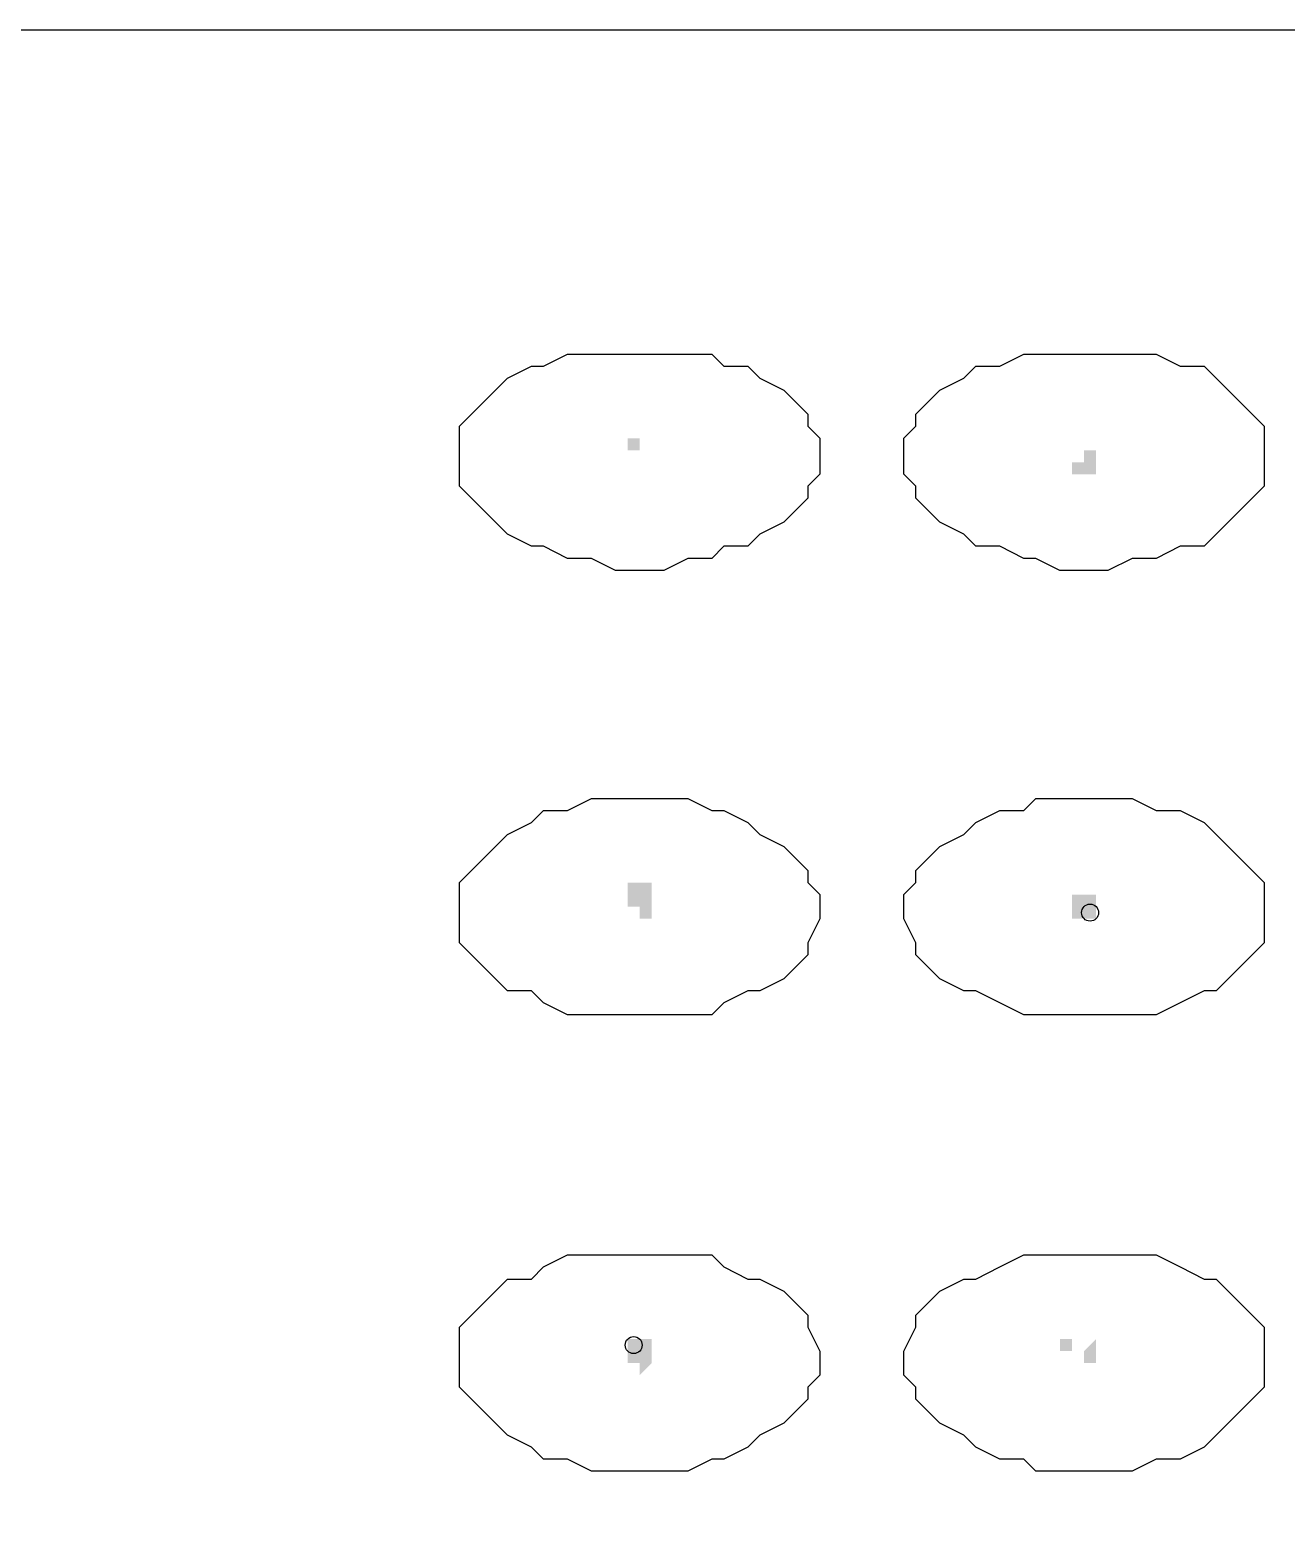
# Model space of a CAD drawing. Header units: millimetres. Extents: x -24 to 24, y -4.4 to 3.5.
# Drawn here: x 13.52 to 14.912, y -1.655 to 0 of the extents above; entities that cross this region are included whole.
import ezdxf

# ---------------------------------------------------------------- set-up
doc = ezdxf.new("R2010")
doc.units = ezdxf.units.MM

msp = doc.modelspace()

# ---------------------------------------------------------------- hatches: boundary and pattern name
for points in [[(14.1954, -0.4925), (14.1954, -0.4925), (14.1954, -0.4526), (14.1954, -0.4526), (14.1954, -0.4526), (14.1954, -0.4526), (14.1954, -0.4526), (14.1954, -0.4526), (14.1954, -0.4526), (14.1954, -0.4526), (14.1954, -0.4526), (14.1954, -0.4526), (14.1954, -0.4526), (14.1954, -0.4526), (14.1954, -0.4526), (14.1954, -0.4659), (14.1821, -0.4659), (14.1821, -0.4659), (14.1821, -0.4659), (14.1821, -0.4659), (14.1821, -0.4659), (14.1821, -0.4659), (14.1821, -0.4659), (14.1821, -0.4659), (14.1821, -0.4526), (14.1821, -0.4526), (14.1821, -0.4526), (14.1821, -0.4526), (14.1821, -0.4526), (14.1821, -0.4526), (14.1821, -0.4526), (14.1821, -0.4526), (14.1954, -0.4526), (14.1954, -0.4526), (14.1954, -0.4526), (14.1954, -0.4526), (14.1954, -0.4526), (14.1954, -0.4526), (14.1954, -0.4526), (14.1954, -0.4526), (14.1954, -0.4526), (14.1954, -0.4526), (14.1954, -0.4526), (14.1954, -0.4526), (14.1954, -0.4526), (14.1954, -0.4526), (14.1954, -0.4526), (14.1954, -0.4526), (14.1954, -0.4526), (14.1954, -0.4526), (14.1954, -0.4526), (14.1954, -0.4526), (14.1954, -0.4526), (14.1954, -0.4526), (14.1954, -0.4526)], [(14.7012, -0.4925), (14.6746, -0.4925), (14.6746, -0.4925), (14.6746, -0.4925), (14.6746, -0.4925), (14.6746, -0.4925), (14.6746, -0.4792), (14.6746, -0.4792), (14.6746, -0.4792), (14.6746, -0.4792), (14.6746, -0.4792), (14.6746, -0.4792), (14.6746, -0.4792), (14.6746, -0.4792), (14.6746, -0.4792), (14.6879, -0.4792), (14.6879, -0.4792), (14.6879, -0.4792), (14.6879, -0.4792), (14.6879, -0.4792), (14.6879, -0.4792), (14.6879, -0.4792), (14.6879, -0.4792), (14.6879, -0.4792), (14.6879, -0.4792), (14.6879, -0.4792), (14.6879, -0.4792), (14.6879, -0.4792), (14.6879, -0.4792), (14.6879, -0.4792), (14.6879, -0.4792), (14.6879, -0.4792), (14.6879, -0.4792), (14.6879, -0.4792), (14.6879, -0.4792), (14.6879, -0.4792), (14.6879, -0.4659), (14.6879, -0.4659), (14.6879, -0.4659), (14.6879, -0.4659), (14.6879, -0.4659), (14.6879, -0.4659), (14.6879, -0.4659), (14.6879, -0.4659), (14.6879, -0.4659), (14.6879, -0.4659), (14.6879, -0.4659), (14.7012, -0.4659), (14.7012, -0.4659), (14.7012, -0.4659), (14.7012, -0.4659), (14.7012, -0.4659), (14.7012, -0.4659), (14.7012, -0.4659), (14.7012, -0.4659), (14.7012, -0.4659), (14.7012, -0.4659), (14.7012, -0.4659), (14.7012, -0.4659), (14.7012, -0.4659), (14.7012, -0.4659), (14.7012, -0.4659), (14.7012, -0.4659), (14.7012, -0.4659), (14.7012, -0.4659), (14.7012, -0.4659), (14.7012, -0.4659), (14.7012, -0.4526), (14.7012, -0.4526), (14.7012, -0.4526), (14.7012, -0.4526), (14.7012, -0.4526), (14.7012, -0.4526), (14.7012, -0.4526), (14.7012, -0.4526), (14.7012, -0.4526), (14.7012, -0.4526), (14.7012, -0.4526), (14.7012, -0.4526), (14.7012, -0.4526), (14.7012, -0.4526), (14.7012, -0.4526), (14.7012, -0.4526), (14.7012, -0.4526), (14.7012, -0.4526), (14.7012, -0.4526), (14.7012, -0.4526), (14.7012, -0.4526), (14.7012, -0.4526), (14.7012, -0.4526), (14.7012, -0.4526), (14.6879, -0.4526), (14.6879, -0.4526), (14.6879, -0.4526), (14.6879, -0.4526), (14.6879, -0.4526), (14.6879, -0.4526), (14.6879, -0.4526), (14.6879, -0.4526), (14.6879, -0.4526), (14.6879, -0.4526), (14.6879, -0.4526), (14.6879, -0.4526), (14.6879, -0.4526), (14.6879, -0.4526), (14.6879, -0.4526), (14.6879, -0.4526), (14.6879, -0.4526), (14.6879, -0.4526), (14.6879, -0.4526), (14.6879, -0.4526), (14.6879, -0.4526), (14.6879, -0.4526), (14.6879, -0.4526), (14.6879, -0.4526), (14.6879, -0.4526), (14.6879, -0.4526), (14.6879, -0.4526), (14.6746, -0.4526), (14.6746, -0.4526), (14.6746, -0.4526), (14.6746, -0.4526), (14.6746, -0.4526), (14.6746, -0.4526), (14.6746, -0.4526), (14.6746, -0.4526), (14.6746, -0.4526), (14.6746, -0.4526), (14.6879, -0.4526), (14.6879, -0.4526), (14.6879, -0.4526), (14.6879, -0.4526), (14.6879, -0.4526), (14.6879, -0.4526), (14.6879, -0.4526), (14.6879, -0.4526), (14.6879, -0.4526), (14.6879, -0.4526), (14.6879, -0.4526), (14.6879, -0.4526), (14.6879, -0.4526), (14.6879, -0.4526), (14.6879, -0.4526), (14.6879, -0.4526), (14.6879, -0.4526), (14.6879, -0.4526), (14.6879, -0.4526), (14.6879, -0.4526), (14.6879, -0.4526), (14.6879, -0.4526), (14.6879, -0.4526), (14.6879, -0.4526), (14.6879, -0.4526), (14.6879, -0.4526), (14.6879, -0.4526), (14.6879, -0.4526), (14.7012, -0.4526), (14.7012, -0.4526), (14.7012, -0.4526), (14.7012, -0.4526), (14.7012, -0.4526), (14.7012, -0.4526), (14.7012, -0.4526), (14.7012, -0.4526), (14.7012, -0.4526), (14.7012, -0.4526), (14.7012, -0.4526), (14.7012, -0.4526), (14.7012, -0.4526), (14.7012, -0.4526), (14.7012, -0.4526), (14.7012, -0.4526), (14.7012, -0.4526), (14.7012, -0.4526), (14.7012, -0.4526), (14.7012, -0.4526), (14.7012, -0.4526), (14.7012, -0.4526), (14.7012, -0.4526), (14.7012, -0.4526), (14.7012, -0.4526), (14.7012, -0.4526), (14.7012, -0.4526), (14.7012, -0.4526), (14.7012, -0.4526), (14.7012, -0.4526), (14.7012, -0.4526), (14.7012, -0.4526), (14.7012, -0.4526), (14.7012, -0.4526), (14.7012, -0.4526), (14.7012, -0.4526), (14.7012, -0.4659), (14.7012, -0.4659), (14.7012, -0.4659), (14.7012, -0.4659), (14.7012, -0.4659), (14.7012, -0.4659), (14.7012, -0.4659), (14.7012, -0.4659), (14.7012, -0.4659), (14.7012, -0.4659), (14.7012, -0.4659), (14.7012, -0.4659), (14.7012, -0.4659), (14.7012, -0.4659), (14.7012, -0.4659), (14.7012, -0.4659), (14.7012, -0.4659), (14.7012, -0.4659), (14.7012, -0.4659), (14.7012, -0.4659), (14.7012, -0.4659), (14.7012, -0.4659), (14.7012, -0.4659), (14.7012, -0.4659), (14.7012, -0.4659), (14.7012, -0.4659), (14.7012, -0.4659), (14.7012, -0.4659), (14.7012, -0.4659), (14.7012, -0.4659), (14.7012, -0.4659), (14.7012, -0.4659), (14.7012, -0.4792), (14.7012, -0.4792), (14.7012, -0.4792), (14.7012, -0.4792), (14.7012, -0.4792), (14.6879, -0.4792), (14.6879, -0.4792), (14.6879, -0.4792), (14.6879, -0.4792), (14.6879, -0.4792), (14.6879, -0.4792), (14.6879, -0.4792), (14.6879, -0.4792), (14.6879, -0.4792), (14.6879, -0.4792), (14.6879, -0.4792), (14.6879, -0.4792), (14.6879, -0.4792), (14.6879, -0.4792), (14.6879, -0.4792), (14.6879, -0.4792), (14.6879, -0.4792), (14.6879, -0.4792), (14.6879, -0.4792), (14.6879, -0.4792), (14.7012, -0.4792)], [(14.1821, -0.9583), (14.1821, -0.9583), (14.1821, -0.9583), (14.1821, -0.9583), (14.1821, -0.9583), (14.1821, -0.9583), (14.1821, -0.9583), (14.1954, -0.9583), (14.1954, -0.9583), (14.1954, -0.9583), (14.1954, -0.9583), (14.1954, -0.9583), (14.1954, -0.9583), (14.1954, -0.9583), (14.1954, -0.9583), (14.1954, -0.9583), (14.1954, -0.9583), (14.1954, -0.9583), (14.1954, -0.9583), (14.1954, -0.9583), (14.1954, -0.9583), (14.1954, -0.9583), (14.1954, -0.9583), (14.1954, -0.9583), (14.1954, -0.9583), (14.1954, -0.9583), (14.1954, -0.9583), (14.1954, -0.9583), (14.1954, -0.9583), (14.1954, -0.9583), (14.1954, -0.9583), (14.1954, -0.9583), (14.2088, -0.9583), (14.2088, -0.9583), (14.2088, -0.9583), (14.2088, -0.9717), (14.2088, -0.9717), (14.2088, -0.9717), (14.2088, -0.9717), (14.2088, -0.9717), (14.2088, -0.9717), (14.2088, -0.9717), (14.2088, -0.9717), (14.2088, -0.9717), (14.2088, -0.9717), (14.2088, -0.9717), (14.2088, -0.9717), (14.2088, -0.9717), (14.2088, -0.9717), (14.2088, -0.9717), (14.2088, -0.9717), (14.2088, -0.9717), (14.2088, -0.9717), (14.2088, -0.9717), (14.2088, -0.9717), (14.2088, -0.9717), (14.2088, -0.9717), (14.2088, -0.9717), (14.2088, -0.9717), (14.2088, -0.9717), (14.2088, -0.9717), (14.2088, -0.985), (14.2088, -0.985), (14.2088, -0.985), (14.2088, -0.985), (14.2088, -0.985), (14.2088, -0.985), (14.2088, -0.985), (14.2088, -0.985), (14.2088, -0.985), (14.2088, -0.985), (14.2088, -0.985), (14.2088, -0.985), (14.2088, -0.985), (14.2088, -0.985), (14.1954, -0.985), (14.1954, -0.985), (14.1954, -0.985), (14.1954, -0.985), (14.1954, -0.985), (14.1954, -0.985), (14.1954, -0.985), (14.1954, -0.985), (14.1954, -0.985), (14.1954, -0.985), (14.1954, -0.985), (14.1954, -0.985), (14.1954, -0.985), (14.1954, -0.985), (14.1954, -0.985), (14.1954, -0.985), (14.1954, -0.985), (14.1954, -0.985), (14.1954, -0.985), (14.1954, -0.985), (14.1954, -0.985), (14.1954, -0.985), (14.1954, -0.985), (14.1954, -0.985), (14.1954, -0.985), (14.1954, -0.985), (14.1821, -0.985), (14.1821, -0.985), (14.1821, -0.985), (14.1821, -0.985), (14.1821, -0.985), (14.1821, -0.985), (14.1821, -0.985), (14.1821, -0.985), (14.1821, -0.985), (14.1821, -0.985), (14.1821, -0.985), (14.1821, -0.985), (14.1821, -0.985), (14.1821, -0.985), (14.1821, -0.985), (14.1821, -0.985), (14.1821, -0.985), (14.1821, -0.985), (14.1821, -0.985), (14.1821, -0.985), (14.1821, -0.985), (14.1821, -0.985), (14.1821, -0.985), (14.1821, -0.985), (14.1821, -0.985), (14.1821, -0.985), (14.1821, -0.985), (14.1821, -0.985), (14.1821, -0.9717), (14.1821, -0.9717), (14.1821, -0.9717), (14.1821, -0.9717), (14.1821, -0.985), (14.1821, -0.985), (14.1821, -0.985), (14.1821, -0.985), (14.1821, -0.985), (14.1821, -0.985), (14.1821, -0.985), (14.1821, -0.985), (14.1821, -0.985), (14.1821, -0.985), (14.1821, -0.985), (14.1821, -0.985), (14.1821, -0.985), (14.1821, -0.985), (14.1821, -0.985), (14.1954, -0.985), (14.1954, -0.985), (14.1954, -0.985), (14.1954, -0.985), (14.1954, -0.985), (14.1954, -0.985), (14.1954, -0.985), (14.1954, -0.985), (14.1954, -0.985), (14.1954, -0.985), (14.1954, -0.985), (14.1954, -0.985), (14.1954, -0.985), (14.1954, -0.985), (14.1954, -0.985), (14.1954, -0.985), (14.1954, -0.985), (14.1954, -0.985), (14.1954, -0.985), (14.1954, -0.985), (14.1954, -0.985), (14.1954, -0.985), (14.1954, -0.985), (14.1954, -0.985), (14.1954, -0.985), (14.1954, -0.985), (14.1954, -0.985), (14.1954, -0.9717), (14.1954, -0.9717), (14.1954, -0.9717), (14.1954, -0.9717), (14.1954, -0.9717), (14.1954, -0.9717), (14.1954, -0.9717), (14.1954, -0.9717), (14.1954, -0.9717), (14.1954, -0.9717), (14.1954, -0.9717), (14.1954, -0.9717), (14.1954, -0.9717), (14.1954, -0.9717), (14.1954, -0.9717), (14.1954, -0.9717), (14.1954, -0.9717), (14.1954, -0.9717), (14.1954, -0.9717), (14.1954, -0.9717), (14.1954, -0.9717), (14.1954, -0.9717), (14.1954, -0.9717), (14.1954, -0.9717), (14.1954, -0.9717), (14.1954, -0.9717), (14.1954, -0.9717), (14.1954, -0.9717), (14.1954, -0.9717), (14.1954, -0.9717), (14.1954, -0.9717), (14.1954, -0.9717), (14.1954, -0.9717), (14.1954, -0.9717), (14.1954, -0.9717), (14.1954, -0.9717), (14.1954, -0.9717), (14.1954, -0.9717), (14.1954, -0.9717), (14.1821, -0.9717), (14.1821, -0.9717), (14.1821, -0.9717), (14.1821, -0.9717), (14.1821, -0.9717), (14.1821, -0.9717), (14.1821, -0.9717), (14.1821, -0.9717), (14.1821, -0.9717), (14.1821, -0.9717), (14.1821, -0.9717), (14.1821, -0.9717), (14.1821, -0.945), (14.2088, -0.945), (14.2088, -0.9583), (14.1821, -0.9583)], [(14.6879, -0.9717), (14.6879, -0.9717), (14.6879, -0.9717), (14.6879, -0.9717), (14.6879, -0.9583), (14.6879, -0.9583), (14.6879, -0.9583), (14.6879, -0.9583), (14.6879, -0.9583), (14.6879, -0.9583), (14.6879, -0.9583), (14.6879, -0.9583), (14.6879, -0.9583), (14.6879, -0.9583), (14.6879, -0.9583), (14.6879, -0.9583), (14.6879, -0.9583), (14.6879, -0.9583), (14.6879, -0.9583), (14.6879, -0.9583), (14.6879, -0.9583), (14.6879, -0.9583), (14.6879, -0.9583), (14.7012, -0.9583), (14.7012, -0.9583), (14.7012, -0.9583), (14.7012, -0.9583), (14.7012, -0.9583), (14.7012, -0.9583), (14.7012, -0.9583), (14.7012, -0.9583), (14.7012, -0.9583), (14.7012, -0.9583), (14.7012, -0.9583), (14.7012, -0.9583), (14.7012, -0.9583), (14.7012, -0.9583), (14.7012, -0.9583), (14.7012, -0.9583), (14.7012, -0.9583), (14.7012, -0.9717), (14.7012, -0.9717), (14.7012, -0.9717), (14.7012, -0.9717), (14.7012, -0.9717), (14.7012, -0.9717), (14.7012, -0.9717), (14.7012, -0.9717), (14.7012, -0.9717), (14.7012, -0.9717), (14.7012, -0.9717), (14.7012, -0.9717), (14.7012, -0.9717), (14.7012, -0.9717), (14.7012, -0.9717), (14.7012, -0.9717), (14.7012, -0.9717), (14.7012, -0.9717), (14.7012, -0.9717), (14.7012, -0.9717), (14.7012, -0.9717), (14.7012, -0.9717), (14.7012, -0.9717), (14.7012, -0.9717), (14.7012, -0.9717), (14.7012, -0.985), (14.7012, -0.985), (14.7012, -0.985), (14.7012, -0.985), (14.7012, -0.985), (14.7012, -0.985), (14.7012, -0.985), (14.7012, -0.985), (14.7012, -0.985), (14.7012, -0.985), (14.7012, -0.985), (14.7012, -0.985), (14.7012, -0.985), (14.7012, -0.985), (14.7012, -0.985), (14.7012, -0.985), (14.7012, -0.985), (14.7012, -0.985), (14.7012, -0.985), (14.7012, -0.985), (14.7012, -0.985), (14.7012, -0.985), (14.7012, -0.985), (14.7012, -0.985), (14.7012, -0.985), (14.7012, -0.985), (14.7012, -0.985), (14.7012, -0.985), (14.7012, -0.985), (14.7012, -0.985), (14.7012, -0.985), (14.7012, -0.985), (14.6879, -0.985), (14.6879, -0.985), (14.6879, -0.985), (14.6879, -0.985), (14.6879, -0.985), (14.6879, -0.985), (14.6879, -0.985), (14.6879, -0.985), (14.6879, -0.985), (14.6879, -0.985), (14.6879, -0.985), (14.6879, -0.985), (14.6879, -0.985), (14.6879, -0.985), (14.6879, -0.985), (14.6879, -0.985), (14.6879, -0.985), (14.6879, -0.985), (14.6879, -0.985), (14.6879, -0.985), (14.6879, -0.985), (14.6879, -0.985), (14.6879, -0.985), (14.6879, -0.985), (14.6879, -0.985), (14.6879, -0.985), (14.6879, -0.985), (14.6879, -0.985), (14.6879, -0.985), (14.6879, -0.985), (14.6746, -0.985), (14.6746, -0.985), (14.6746, -0.985), (14.6746, -0.985), (14.6746, -0.985), (14.6746, -0.985), (14.6746, -0.985), (14.6746, -0.9717), (14.6746, -0.9717), (14.6746, -0.9717), (14.6746, -0.9717), (14.6746, -0.9717), (14.6746, -0.9717), (14.6746, -0.9717), (14.6746, -0.9717), (14.6746, -0.9717), (14.6746, -0.9717), (14.6746, -0.9717), (14.6746, -0.9717), (14.6746, -0.9717), (14.6746, -0.9717), (14.6746, -0.9717), (14.6746, -0.9717), (14.6746, -0.9717), (14.6746, -0.9717), (14.6746, -0.9717), (14.6746, -0.9717), (14.6746, -0.9717), (14.6746, -0.9583), (14.6746, -0.9583), (14.6746, -0.9583), (14.6746, -0.9583), (14.6746, -0.9583), (14.6746, -0.9583), (14.6746, -0.9583), (14.6746, -0.9583), (14.6746, -0.9583), (14.6746, -0.9583), (14.6746, -0.9583), (14.6746, -0.9583), (14.6746, -0.9583), (14.6746, -0.9583), (14.6746, -0.9583), (14.6746, -0.9583), (14.6746, -0.9583), (14.6746, -0.9583), (14.6879, -0.9583), (14.6879, -0.9583), (14.6879, -0.9583), (14.6879, -0.9583), (14.6879, -0.9583), (14.6879, -0.9583), (14.6879, -0.9583), (14.6879, -0.9583), (14.6879, -0.945), (14.6879, -0.945), (14.6879, -0.945), (14.6879, -0.945), (14.6879, -0.945), (14.6879, -0.945), (14.6879, -0.945), (14.6879, -0.945), (14.6879, -0.945), (14.6879, -0.945), (14.6879, -0.945), (14.6879, -0.945), (14.6879, -0.945), (14.6879, -0.945), (14.6879, -0.945), (14.6879, -0.945), (14.6879, -0.945), (14.6879, -0.945), (14.6879, -0.945), (14.6879, -0.945), (14.6879, -0.945), (14.6879, -0.945), (14.6879, -0.945), (14.6879, -0.945), (14.7012, -0.945), (14.7012, -0.945), (14.7012, -0.945), (14.7012, -0.945), (14.7012, -0.945), (14.7012, -0.945), (14.7012, -0.945), (14.7012, -0.945), (14.7012, -0.945), (14.7012, -0.945), (14.7012, -0.945), (14.7012, -0.945), (14.7012, -0.945), (14.7012, -0.945), (14.7012, -0.945), (14.7012, -0.945), (14.7012, -0.945), (14.7012, -0.945), (14.7012, -0.945), (14.7012, -0.945), (14.7012, -0.9583), (14.7012, -0.9583), (14.7012, -0.9583), (14.7012, -0.9583), (14.7012, -0.9583), (14.7012, -0.9583), (14.7012, -0.9583), (14.7012, -0.9583), (14.7012, -0.9583), (14.7012, -0.9583), (14.7012, -0.9583), (14.7012, -0.9583), (14.7012, -0.9583), (14.7012, -0.9583), (14.7012, -0.9583), (14.7012, -0.9583), (14.7012, -0.9583), (14.7012, -0.9583), (14.7012, -0.9583), (14.7012, -0.9583), (14.7012, -0.9583), (14.7012, -0.9583), (14.7012, -0.945), (14.7012, -0.945), (14.7012, -0.945), (14.7012, -0.945), (14.7012, -0.945), (14.7012, -0.945), (14.6879, -0.945), (14.6879, -0.945), (14.6879, -0.945), (14.6879, -0.945), (14.6879, -0.945), (14.6879, -0.945), (14.6879, -0.945), (14.6879, -0.945), (14.6879, -0.945), (14.6879, -0.945), (14.6879, -0.9583), (14.6879, -0.9583), (14.6879, -0.9583), (14.6879, -0.9583), (14.6879, -0.9583), (14.6879, -0.9583), (14.6879, -0.9583), (14.6879, -0.9583), (14.6879, -0.9583), (14.6879, -0.9583), (14.6879, -0.9583), (14.6879, -0.9583), (14.6879, -0.9583), (14.6879, -0.9583), (14.6879, -0.9583), (14.6879, -0.9583), (14.6879, -0.9583), (14.6879, -0.9583), (14.6879, -0.9583), (14.6879, -0.9583), (14.6879, -0.9583), (14.6879, -0.9583), (14.6879, -0.9583), (14.6879, -0.9583), (14.6879, -0.9583), (14.6879, -0.9583), (14.6879, -0.9583), (14.6879, -0.9717), (14.6879, -0.9717), (14.6879, -0.9717), (14.6879, -0.9717)], [(14.1954, -1.4641), (14.1954, -1.4641), (14.1954, -1.4641), (14.1954, -1.4641), (14.1954, -1.4774), (14.1954, -1.4774), (14.1954, -1.4774), (14.1954, -1.4774), (14.1954, -1.4774), (14.1954, -1.4774), (14.1954, -1.4774), (14.1954, -1.4774), (14.1954, -1.4774), (14.1954, -1.4774), (14.1954, -1.4774), (14.1954, -1.4774), (14.1954, -1.4774), (14.1954, -1.4774), (14.1954, -1.4774), (14.1954, -1.4774), (14.1954, -1.4774), (14.1954, -1.4774), (14.1954, -1.4774), (14.1954, -1.4774), (14.1954, -1.4774), (14.1821, -1.4774), (14.1821, -1.4774), (14.1821, -1.4774), (14.1821, -1.4774), (14.1821, -1.4774), (14.1821, -1.4774), (14.1821, -1.4774), (14.1821, -1.4774), (14.1821, -1.4774), (14.1821, -1.4774), (14.1821, -1.4774), (14.1821, -1.4774), (14.1821, -1.4774), (14.1821, -1.4641), (14.1821, -1.4641), (14.1821, -1.4641), (14.1821, -1.4641), (14.1821, -1.4641), (14.1821, -1.4641), (14.1821, -1.4641), (14.1821, -1.4641), (14.1821, -1.4641), (14.1821, -1.4641), (14.1821, -1.4641), (14.1821, -1.4641), (14.1821, -1.4641), (14.1821, -1.4641), (14.1821, -1.4641), (14.1821, -1.4641), (14.1821, -1.4641), (14.1821, -1.4641), (14.1821, -1.4641), (14.1821, -1.4641), (14.1821, -1.4641), (14.1821, -1.4641), (14.1821, -1.4641), (14.1821, -1.4641), (14.1821, -1.4641), (14.1821, -1.4641), (14.1821, -1.4508), (14.1821, -1.4508), (14.1821, -1.4508), (14.1821, -1.4508), (14.1821, -1.4508), (14.1821, -1.4508), (14.1821, -1.4508), (14.1821, -1.4508), (14.1821, -1.4508), (14.1821, -1.4508), (14.1821, -1.4508), (14.1821, -1.4508), (14.1821, -1.4508), (14.1821, -1.4508), (14.1821, -1.4508), (14.1821, -1.4508), (14.1821, -1.4508), (14.1821, -1.4508), (14.1821, -1.4508), (14.1821, -1.4508), (14.1821, -1.4508), (14.1821, -1.4508), (14.1821, -1.4508), (14.1821, -1.4508), (14.1821, -1.4508), (14.1821, -1.4508), (14.1821, -1.4508), (14.1821, -1.4508), (14.1954, -1.4508), (14.1954, -1.4508), (14.1954, -1.4508), (14.1954, -1.4508), (14.1954, -1.4508), (14.1954, -1.4508), (14.1954, -1.4508), (14.1954, -1.4508), (14.1954, -1.4508), (14.1954, -1.4508), (14.1954, -1.4508), (14.1954, -1.4508), (14.1954, -1.4508), (14.1954, -1.4508), (14.1954, -1.4508), (14.1954, -1.4508), (14.1954, -1.4508), (14.1954, -1.4508), (14.1954, -1.4508), (14.1954, -1.4508), (14.1954, -1.4508), (14.1954, -1.4508), (14.1954, -1.4508), (14.1954, -1.4508), (14.1954, -1.4508), (14.1954, -1.4508), (14.2088, -1.4508), (14.2088, -1.4508), (14.2088, -1.4508), (14.2088, -1.4508), (14.2088, -1.4508), (14.2088, -1.4508), (14.2088, -1.4508), (14.2088, -1.4508), (14.2088, -1.4508), (14.2088, -1.4508), (14.2088, -1.4508), (14.2088, -1.4508), (14.2088, -1.4508), (14.2088, -1.4508), (14.2088, -1.4641), (14.2088, -1.4641), (14.2088, -1.4641), (14.2088, -1.4641), (14.2088, -1.4641), (14.2088, -1.4641), (14.2088, -1.4641), (14.2088, -1.4641), (14.2088, -1.4641), (14.2088, -1.4641), (14.2088, -1.4641), (14.2088, -1.4641), (14.2088, -1.4641), (14.2088, -1.4641), (14.2088, -1.4641), (14.2088, -1.4641), (14.2088, -1.4641), (14.2088, -1.4641), (14.2088, -1.4641), (14.2088, -1.4641), (14.2088, -1.4774), (14.2088, -1.4774), (14.2088, -1.4774), (14.2088, -1.4774), (14.2088, -1.4774), (14.2088, -1.4774), (14.2088, -1.4774), (14.2088, -1.4774), (14.2088, -1.4774), (14.2088, -1.4774), (14.2088, -1.4774), (14.2088, -1.4774), (14.2088, -1.4774), (14.2088, -1.4774), (14.2088, -1.4774), (14.2088, -1.4774), (14.2088, -1.4774), (14.2088, -1.4774), (14.2088, -1.4774), (14.2088, -1.4774), (14.2088, -1.4774), (14.2088, -1.4774), (14.2088, -1.4774), (14.2088, -1.4774), (14.2088, -1.4774), (14.2088, -1.4774), (14.1954, -1.4908), (14.1954, -1.4908), (14.1954, -1.4908), (14.1954, -1.4908), (14.1954, -1.4908), (14.1954, -1.4908), (14.1954, -1.4908), (14.1954, -1.4908), (14.1954, -1.4908), (14.1954, -1.4908), (14.1954, -1.4908), (14.1954, -1.4908), (14.1954, -1.4908), (14.1954, -1.4908), (14.1954, -1.4908), (14.1954, -1.4908), (14.1954, -1.4908), (14.1954, -1.4908), (14.1954, -1.4908), (14.1954, -1.4908), (14.1954, -1.4908), (14.1954, -1.4908), (14.1954, -1.4908), (14.1954, -1.4908), (14.1954, -1.4908), (14.1954, -1.4908), (14.1821, -1.4908), (14.1821, -1.4908), (14.1821, -1.4908), (14.1821, -1.4908), (14.1821, -1.4908), (14.1821, -1.4908), (14.1821, -1.4908), (14.1821, -1.4908), (14.1821, -1.4908), (14.1821, -1.4908), (14.1821, -1.4908), (14.1821, -1.4908), (14.1821, -1.4908), (14.1821, -1.4908), (14.1821, -1.4908), (14.1821, -1.4908), (14.1821, -1.4908), (14.1821, -1.4908), (14.1821, -1.4774), (14.1821, -1.4774), (14.1821, -1.4774), (14.1821, -1.4774), (14.1821, -1.4774), (14.1821, -1.4774), (14.1821, -1.4774), (14.1821, -1.4774), (14.1821, -1.4774), (14.1821, -1.4774), (14.1821, -1.4774), (14.1821, -1.4774), (14.1821, -1.4774), (14.1821, -1.4774), (14.1821, -1.4774), (14.1821, -1.4774), (14.1821, -1.4774), (14.1821, -1.4774), (14.1821, -1.4774), (14.1821, -1.4774), (14.1821, -1.4774), (14.1821, -1.4774), (14.1821, -1.4908), (14.1821, -1.4908), (14.1821, -1.4908), (14.1954, -1.4908), (14.1954, -1.4908), (14.1954, -1.4908), (14.1954, -1.4908), (14.1954, -1.4908), (14.1954, -1.4908), (14.1954, -1.4908), (14.1954, -1.4908), (14.1954, -1.4908), (14.1954, -1.4908), (14.1954, -1.4908), (14.1954, -1.4908), (14.1954, -1.4908), (14.1954, -1.4908), (14.1954, -1.4774), (14.1954, -1.4774), (14.1954, -1.4774), (14.1954, -1.4774), (14.1954, -1.4774), (14.1954, -1.4774), (14.1954, -1.4774), (14.1954, -1.4774), (14.1954, -1.4774), (14.1954, -1.4774), (14.1954, -1.4774), (14.1954, -1.4774), (14.1954, -1.4774), (14.1954, -1.4774), (14.1954, -1.4774), (14.1954, -1.4774), (14.1954, -1.4774), (14.1954, -1.4774), (14.1954, -1.4774), (14.1954, -1.4774), (14.1954, -1.4774), (14.1954, -1.4774), (14.1954, -1.4774), (14.1954, -1.4774), (14.1954, -1.4774), (14.1954, -1.4774), (14.1954, -1.4641), (14.1954, -1.4641), (14.1954, -1.4641), (14.1954, -1.4641)], [(14.6746, -1.4908), (14.6746, -1.4908), (14.6746, -1.4508), (14.6746, -1.4508), (14.6746, -1.4508), (14.6746, -1.4508), (14.6746, -1.4508), (14.6746, -1.4641), (14.6746, -1.4641), (14.6746, -1.4641), (14.6746, -1.4641), (14.6746, -1.4641), (14.6746, -1.4641), (14.6746, -1.4641), (14.6746, -1.4641), (14.6746, -1.4641), (14.6746, -1.4641), (14.6746, -1.4641), (14.6613, -1.4641), (14.6613, -1.4641), (14.6613, -1.4641), (14.6613, -1.4641), (14.6613, -1.4641), (14.6613, -1.4641), (14.6613, -1.4508), (14.6613, -1.4508), (14.6613, -1.4508), (14.6613, -1.4508), (14.6613, -1.4508), (14.6613, -1.4508), (14.6746, -1.4508), (14.6746, -1.4508), (14.6746, -1.4508), (14.6746, -1.4508), (14.6746, -1.4508), (14.6746, -1.4508), (14.6746, -1.4508), (14.6746, -1.4508), (14.6746, -1.4508), (14.6746, -1.4508), (14.6746, -1.4508), (14.6746, -1.4508), (14.6746, -1.4508), (14.6746, -1.4508), (14.6746, -1.4508), (14.6746, -1.4508), (14.6746, -1.4508), (14.6746, -1.4508), (14.6746, -1.4508), (14.6746, -1.4508), (14.6746, -1.4508), (14.6746, -1.4508), (14.6746, -1.4508), (14.6746, -1.4508), (14.6746, -1.4508)]]:
    msp.add_hatch(color=256).paths.add_polyline_path(points)
h = msp.add_hatch(color=256)
h.paths.add_polyline_path([(14.7012, -1.4508), (14.7012, -1.4508), (14.7145, -1.4508), (14.7145, -1.4508), (14.7145, -1.4508), (14.7145, -1.4508), (14.7145, -1.4508), (14.7145, -1.4508), (14.7145, -1.4508), (14.7145, -1.4508), (14.7145, -1.4508), (14.7145, -1.4508), (14.7145, -1.4508), (14.7145, -1.4508), (14.7145, -1.4508), (14.7145, -1.4508), (14.7145, -1.4508), (14.7145, -1.4508), (14.7145, -1.4508), (14.7145, -1.4508), (14.7145, -1.4508), (14.7145, -1.4508), (14.7145, -1.4508), (14.7145, -1.4508), (14.7145, -1.4508), (14.7145, -1.4508), (14.7145, -1.4508), (14.7145, -1.4508), (14.7145, -1.4508), (14.7145, -1.4508), (14.7145, -1.4508), (14.7145, -1.4508), (14.7145, -1.4508), (14.7145, -1.4508), (14.7145, -1.4508), (14.7145, -1.4508), (14.7145, -1.4508), (14.7145, -1.4508), (14.7145, -1.4508), (14.7145, -1.4641), (14.7145, -1.4641), (14.7145, -1.4641), (14.7145, -1.4641), (14.7145, -1.4641), (14.7145, -1.4641), (14.7145, -1.4641), (14.7145, -1.4641), (14.7145, -1.4641), (14.7145, -1.4641), (14.7145, -1.4641), (14.7145, -1.4641), (14.7145, -1.4641), (14.7145, -1.4641), (14.7145, -1.4641), (14.7145, -1.4641), (14.7145, -1.4641), (14.7145, -1.4641), (14.7145, -1.4641), (14.7145, -1.4774), (14.7145, -1.4774), (14.7145, -1.4774), (14.7145, -1.4774), (14.7145, -1.4774), (14.7145, -1.4774), (14.7145, -1.4774), (14.7145, -1.4774), (14.7145, -1.4774), (14.7145, -1.4774), (14.7145, -1.4774), (14.7145, -1.4774), (14.7145, -1.4774), (14.7145, -1.4774), (14.7145, -1.4774), (14.7145, -1.4774), (14.7145, -1.4774), (14.7145, -1.4774), (14.7145, -1.4774), (14.7145, -1.4774), (14.7145, -1.4774), (14.7145, -1.4774), (14.7145, -1.4774), (14.7145, -1.4774), (14.7145, -1.4774), (14.7145, -1.4908), (14.7145, -1.4908), (14.7145, -1.4908), (14.7145, -1.4908), (14.7145, -1.4908), (14.7145, -1.4908), (14.7145, -1.4908), (14.7145, -1.4908), (14.7145, -1.4908), (14.7145, -1.4908), (14.7145, -1.4908), (14.7145, -1.4908), (14.7145, -1.4908), (14.7145, -1.4908), (14.7145, -1.4908), (14.7145, -1.4908), (14.7145, -1.4908), (14.7145, -1.4908), (14.7145, -1.4908), (14.7145, -1.4908), (14.7012, -1.4908), (14.7012, -1.4908), (14.7012, -1.4908), (14.7012, -1.4908), (14.7012, -1.4908), (14.7012, -1.4908), (14.7012, -1.4908), (14.7012, -1.4908), (14.7012, -1.4908), (14.7012, -1.4908), (14.7012, -1.4908), (14.7012, -1.4908), (14.7012, -1.4908), (14.7012, -1.4908), (14.7012, -1.4908), (14.7012, -1.4908), (14.7012, -1.4908), (14.7012, -1.4908), (14.7012, -1.4908), (14.7012, -1.4908), (14.7012, -1.4908), (14.7012, -1.4908), (14.7012, -1.4908), (14.7012, -1.4908), (14.7012, -1.4908), (14.7012, -1.4908), (14.7012, -1.4908), (14.7012, -1.4908), (14.7012, -1.4908), (14.7012, -1.4774), (14.7012, -1.4774), (14.7012, -1.4774), (14.7012, -1.4774), (14.7012, -1.4774), (14.7012, -1.4774), (14.7012, -1.4774), (14.7012, -1.4774), (14.7012, -1.4774), (14.7012, -1.4774), (14.7012, -1.4774), (14.7012, -1.4774), (14.6879, -1.4774), (14.6879, -1.4774), (14.6879, -1.4774), (14.6879, -1.4774), (14.6879, -1.4774), (14.6879, -1.4774), (14.6879, -1.4774), (14.6879, -1.4774), (14.6879, -1.4774), (14.6879, -1.4774), (14.6879, -1.4774), (14.6879, -1.4774), (14.6879, -1.4641), (14.6879, -1.4641), (14.6879, -1.4641), (14.6879, -1.4641), (14.6879, -1.4641), (14.6879, -1.4641), (14.6879, -1.4641), (14.6879, -1.4641), (14.6879, -1.4641), (14.6879, -1.4641), (14.6879, -1.4641), (14.6879, -1.4641), (14.6879, -1.4641), (14.6879, -1.4641), (14.6879, -1.4641), (14.6879, -1.4641), (14.6879, -1.4641), (14.6879, -1.4641), (14.6879, -1.4641), (14.6879, -1.4641), (14.7012, -1.4508), (14.7012, -1.4508), (14.7012, -1.4508), (14.7012, -1.4508), (14.7012, -1.4508), (14.7012, -1.4508), (14.7012, -1.4508), (14.7012, -1.4508), (14.7012, -1.4508), (14.7012, -1.4508), (14.7012, -1.4508), (14.7012, -1.4508), (14.7012, -1.4508), (14.7012, -1.4508), (14.7012, -1.4508), (14.7012, -1.4508), (14.7012, -1.4508), (14.7012, -1.4508), (14.7012, -1.4508), (14.7012, -1.4508), (14.7012, -1.4508), (14.7012, -1.4508), (14.7012, -1.4508), (14.7012, -1.4508), (14.7012, -1.4508), (14.7012, -1.4508), (14.7012, -1.4508), (14.7012, -1.4508), (14.7012, -1.4508), (14.7012, -1.4508), (14.7012, -1.4508), (14.7012, -1.4508), (14.7012, -1.4508), (14.7012, -1.4508), (14.7012, -1.4508)], flags=0)
h.paths.add_polyline_path([(14.7012, -1.4908), (14.7012, -1.4908), (14.7145, -1.4908), (14.7145, -1.4908), (14.7145, -1.4908), (14.7145, -1.4908), (14.7145, -1.4908), (14.7145, -1.4908), (14.7145, -1.4774), (14.7145, -1.4774), (14.7145, -1.4774), (14.7145, -1.4774), (14.7145, -1.4774), (14.7145, -1.4774), (14.7145, -1.4774), (14.7145, -1.4774), (14.7145, -1.4774), (14.7145, -1.4774), (14.7145, -1.4774), (14.7145, -1.4774), (14.7145, -1.4774), (14.7145, -1.4774), (14.7145, -1.4774), (14.7145, -1.4774), (14.7145, -1.4774), (14.7145, -1.4774), (14.7145, -1.4774), (14.7145, -1.4774), (14.7145, -1.4774), (14.7145, -1.4774), (14.7145, -1.4774), (14.7145, -1.4774), (14.7145, -1.4774), (14.7145, -1.4774), (14.7145, -1.4774), (14.7145, -1.4641), (14.7145, -1.4641), (14.7145, -1.4641), (14.7145, -1.4641), (14.7145, -1.4641), (14.7145, -1.4641), (14.7145, -1.4641), (14.7145, -1.4641), (14.7145, -1.4641), (14.7145, -1.4641), (14.7145, -1.4641), (14.7145, -1.4641), (14.7145, -1.4641), (14.7145, -1.4641), (14.7145, -1.4641), (14.7145, -1.4641), (14.7145, -1.4641), (14.7145, -1.4641), (14.7145, -1.4641), (14.7145, -1.4641), (14.7145, -1.4641), (14.7145, -1.4641), (14.7145, -1.4508), (14.7145, -1.4508), (14.7145, -1.4508), (14.7145, -1.4508), (14.7145, -1.4508), (14.7145, -1.4508), (14.7145, -1.4508), (14.7145, -1.4508), (14.7145, -1.4508), (14.7145, -1.4508), (14.7145, -1.4508), (14.7145, -1.4508), (14.7145, -1.4508), (14.7145, -1.4508), (14.7145, -1.4508), (14.7145, -1.4508), (14.7145, -1.4508), (14.7145, -1.4508), (14.7012, -1.4508), (14.7012, -1.4508), (14.7012, -1.4508), (14.7012, -1.4508), (14.7012, -1.4508), (14.7012, -1.4508), (14.7012, -1.4508), (14.7012, -1.4508), (14.7012, -1.4508), (14.7012, -1.4508), (14.7012, -1.4508), (14.7012, -1.4508), (14.7012, -1.4508), (14.7012, -1.4508), (14.7012, -1.4508), (14.7012, -1.4508), (14.7012, -1.4508), (14.7012, -1.4508), (14.7012, -1.4508), (14.7012, -1.4508), (14.7012, -1.4508), (14.7012, -1.4508), (14.7012, -1.4508), (14.7012, -1.4641), (14.7012, -1.4641), (14.7012, -1.4641), (14.7012, -1.4641), (14.7012, -1.4641), (14.7012, -1.4641), (14.7012, -1.4641), (14.7012, -1.4641), (14.7012, -1.4641), (14.7012, -1.4641), (14.7012, -1.4641), (14.7012, -1.4641), (14.7012, -1.4641), (14.7012, -1.4641), (14.7012, -1.4641), (14.7012, -1.4641), (14.7012, -1.4641), (14.7012, -1.4641), (14.7012, -1.4641), (14.7012, -1.4641), (14.7012, -1.4774), (14.7012, -1.4774), (14.7012, -1.4774), (14.7012, -1.4774), (14.7012, -1.4774), (14.7012, -1.4774), (14.7012, -1.4774), (14.7012, -1.4774), (14.7012, -1.4774), (14.7012, -1.4774), (14.7012, -1.4774), (14.7012, -1.4774), (14.7012, -1.4774), (14.7012, -1.4774), (14.7012, -1.4774), (14.7012, -1.4774), (14.7012, -1.4774), (14.7012, -1.4774), (14.7012, -1.4774), (14.7012, -1.4774), (14.7012, -1.4774), (14.7012, -1.4774), (14.7012, -1.4774), (14.7012, -1.4774), (14.7012, -1.4774), (14.7012, -1.4774), (14.7012, -1.4908), (14.7012, -1.4908), (14.7012, -1.4908), (14.7012, -1.4908), (14.7012, -1.4908), (14.7012, -1.4908), (14.7012, -1.4908), (14.7012, -1.4908)], flags=0)

# ---------------------------------------------------------------- linework, layer by layer
for points in [[(21.9154, 0), (21.9154, -4.4456), (-21.9154, -4.4456), (-21.9154, 0)], [(14.3951, -0.4792), (14.3951, -0.4925), (14.3818, -0.5058), (14.3818, -0.5191), (14.3685, -0.5324), (14.3552, -0.5457), (14.3285, -0.559), (14.3152, -0.5723), (14.2886, -0.5723), (14.2753, -0.5857), (14.2487, -0.5857), (14.2221, -0.599), (14.1954, -0.599), (14.1688, -0.599), (14.1422, -0.5857), (14.1156, -0.5857), (14.089, -0.5723), (14.0757, -0.5723), (14.049, -0.559), (14.0357, -0.5457), (14.0224, -0.5324), (14.0091, -0.5191), (13.9958, -0.5058), (13.9958, -0.4925), (13.9958, -0.4792), (13.9958, -0.4526), (13.9958, -0.4392), (14.0091, -0.4259), (14.0224, -0.4126), (14.0357, -0.3993), (14.049, -0.386), (14.0757, -0.3727), (14.089, -0.3727), (14.1156, -0.3594), (14.1422, -0.3594), (14.1688, -0.3594), (14.1954, -0.3594), (14.2221, -0.3594), (14.2487, -0.3594), (14.2753, -0.3594), (14.2886, -0.3727), (14.3152, -0.3727), (14.3285, -0.386), (14.3552, -0.3993), (14.3685, -0.4126), (14.3818, -0.4259), (14.3818, -0.4392), (14.3951, -0.4526)], [(14.8876, -0.4792), (14.8876, -0.4925), (14.8876, -0.5058), (14.8743, -0.5191), (14.861, -0.5324), (14.8476, -0.5457), (14.8343, -0.559), (14.821, -0.5723), (14.7944, -0.5723), (14.7678, -0.5857), (14.7412, -0.5857), (14.7145, -0.599), (14.6879, -0.599), (14.6613, -0.599), (14.6347, -0.5857), (14.6214, -0.5857), (14.5948, -0.5723), (14.5681, -0.5723), (14.5548, -0.559), (14.5282, -0.5457), (14.5149, -0.5324), (14.5016, -0.5191), (14.5016, -0.5058), (14.4883, -0.4925), (14.4883, -0.4792), (14.4883, -0.4526), (14.5016, -0.4392), (14.5016, -0.4259), (14.5149, -0.4126), (14.5282, -0.3993), (14.5548, -0.386), (14.5681, -0.3727), (14.5948, -0.3727), (14.6214, -0.3594), (14.6347, -0.3594), (14.6613, -0.3594), (14.6879, -0.3594), (14.7145, -0.3594), (14.7412, -0.3594), (14.7678, -0.3594), (14.7944, -0.3727), (14.821, -0.3727), (14.8343, -0.386), (14.8476, -0.3993), (14.861, -0.4126), (14.8743, -0.4259), (14.8876, -0.4392), (14.8876, -0.4526)], [(14.3951, -0.9717), (14.3951, -0.985), (14.3818, -1.0116), (14.3818, -1.0249), (14.3685, -1.0382), (14.3552, -1.0515), (14.3285, -1.0648), (14.3152, -1.0648), (14.2886, -1.0781), (14.2753, -1.0914), (14.2487, -1.0914), (14.2221, -1.0914), (14.1954, -1.0914), (14.1688, -1.0914), (14.1422, -1.0914), (14.1156, -1.0914), (14.089, -1.0781), (14.0757, -1.0648), (14.049, -1.0648), (14.0357, -1.0515), (14.0224, -1.0382), (14.0091, -1.0249), (13.9958, -1.0116), (13.9958, -0.985), (13.9958, -0.9717), (13.9958, -0.9583), (13.9958, -0.945), (14.0091, -0.9317), (14.0224, -0.9184), (14.0357, -0.9051), (14.049, -0.8918), (14.0757, -0.8785), (14.089, -0.8652), (14.1156, -0.8652), (14.1422, -0.8519), (14.1688, -0.8519), (14.1954, -0.8519), (14.2221, -0.8519), (14.2487, -0.8519), (14.2753, -0.8652), (14.2886, -0.8652), (14.3152, -0.8785), (14.3285, -0.8918), (14.3552, -0.9051), (14.3685, -0.9184), (14.3818, -0.9317), (14.3818, -0.945), (14.3951, -0.9583)], [(14.8876, -0.9717), (14.8876, -0.985), (14.8876, -1.0116), (14.8743, -1.0249), (14.861, -1.0382), (14.8476, -1.0515), (14.8343, -1.0648), (14.821, -1.0648), (14.7944, -1.0781), (14.7678, -1.0914), (14.7412, -1.0914), (14.7145, -1.0914), (14.6879, -1.0914), (14.6613, -1.0914), (14.6347, -1.0914), (14.6214, -1.0914), (14.5948, -1.0781), (14.5681, -1.0648), (14.5548, -1.0648), (14.5282, -1.0515), (14.5149, -1.0382), (14.5016, -1.0249), (14.5016, -1.0116), (14.4883, -0.985), (14.4883, -0.9717), (14.4883, -0.9583), (14.5016, -0.945), (14.5016, -0.9317), (14.5149, -0.9184), (14.5282, -0.9051), (14.5548, -0.8918), (14.5681, -0.8785), (14.5948, -0.8652), (14.6214, -0.8652), (14.6347, -0.8519), (14.6613, -0.8519), (14.6879, -0.8519), (14.7145, -0.8519), (14.7412, -0.8519), (14.7678, -0.8652), (14.7944, -0.8652), (14.821, -0.8785), (14.8343, -0.8918), (14.8476, -0.9051), (14.861, -0.9184), (14.8743, -0.9317), (14.8876, -0.945), (14.8876, -0.9583)], [(14.3951, -1.4774), (14.3951, -1.4908), (14.3818, -1.5041), (14.3818, -1.5174), (14.3685, -1.5307), (14.3552, -1.544), (14.3285, -1.5573), (14.3152, -1.5706), (14.2886, -1.5839), (14.2753, -1.5839), (14.2487, -1.5972), (14.2221, -1.5972), (14.1954, -1.5972), (14.1688, -1.5972), (14.1422, -1.5972), (14.1156, -1.5839), (14.089, -1.5839), (14.0757, -1.5706), (14.049, -1.5573), (14.0357, -1.544), (14.0224, -1.5307), (14.0091, -1.5174), (13.9958, -1.5041), (13.9958, -1.4908), (13.9958, -1.4774), (13.9958, -1.4641), (13.9958, -1.4375), (14.0091, -1.4242), (14.0224, -1.4109), (14.0357, -1.3976), (14.049, -1.3843), (14.0757, -1.3843), (14.089, -1.371), (14.1156, -1.3577), (14.1422, -1.3577), (14.1688, -1.3577), (14.1954, -1.3577), (14.2221, -1.3577), (14.2487, -1.3577), (14.2753, -1.3577), (14.2886, -1.371), (14.3152, -1.3843), (14.3285, -1.3843), (14.3552, -1.3976), (14.3685, -1.4109), (14.3818, -1.4242), (14.3818, -1.4375), (14.3951, -1.4641)], [(14.8876, -1.4774), (14.8876, -1.4908), (14.8876, -1.5041), (14.8743, -1.5174), (14.861, -1.5307), (14.8476, -1.544), (14.8343, -1.5573), (14.821, -1.5706), (14.7944, -1.5839), (14.7678, -1.5839), (14.7412, -1.5972), (14.7145, -1.5972), (14.6879, -1.5972), (14.6613, -1.5972), (14.6347, -1.5972), (14.6214, -1.5839), (14.5948, -1.5839), (14.5681, -1.5706), (14.5548, -1.5573), (14.5282, -1.544), (14.5149, -1.5307), (14.5016, -1.5174), (14.5016, -1.5041), (14.4883, -1.4908), (14.4883, -1.4774), (14.4883, -1.4641), (14.5016, -1.4375), (14.5016, -1.4242), (14.5149, -1.4109), (14.5282, -1.3976), (14.5548, -1.3843), (14.5681, -1.3843), (14.5948, -1.371), (14.6214, -1.3577), (14.6347, -1.3577), (14.6613, -1.3577), (14.6879, -1.3577), (14.7145, -1.3577), (14.7412, -1.3577), (14.7678, -1.3577), (14.7944, -1.371), (14.821, -1.3843), (14.8343, -1.3843), (14.8476, -1.3976), (14.861, -1.4109), (14.8743, -1.4242), (14.8876, -1.4375), (14.8876, -1.4641)]]:
    msp.add_lwpolyline(points, close=True)
for centre in [(14.6946, -0.9783), (14.1888, -1.4575)]:
    msp.add_circle(centre, 0.00941)

doc.saveas('drawing.dxf')
